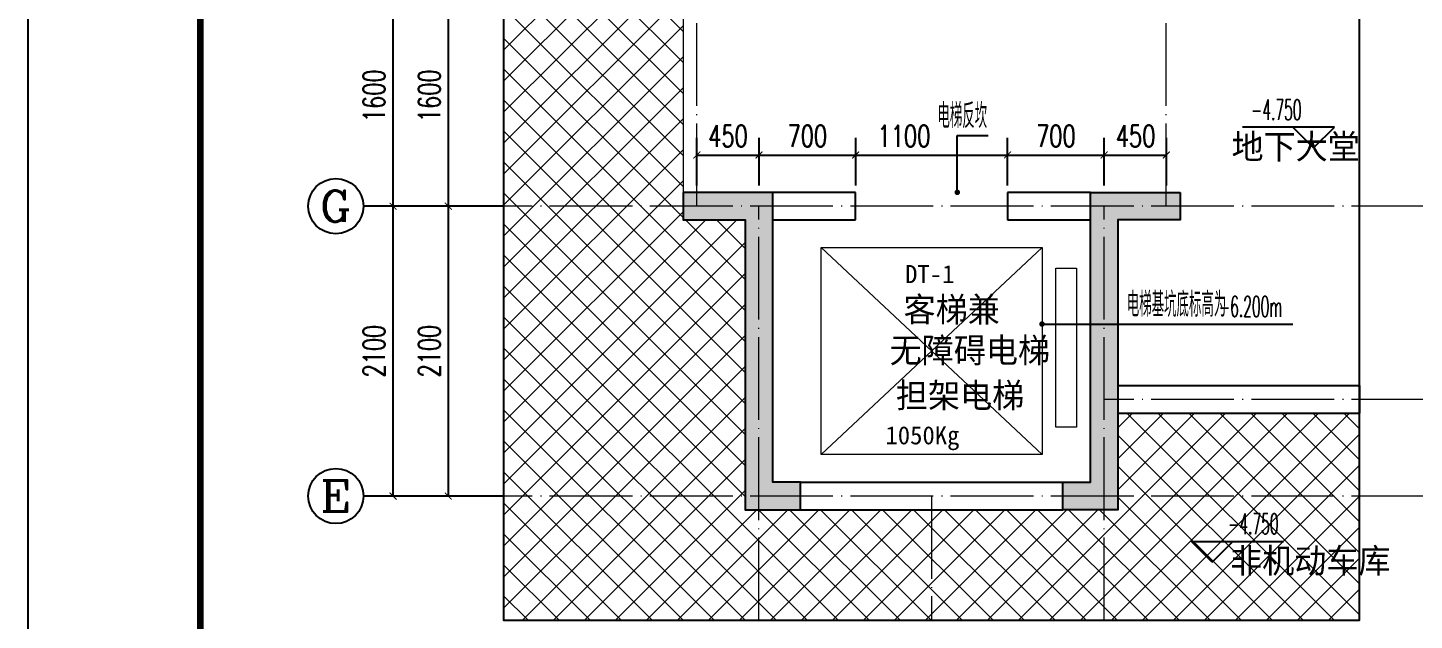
# Model space of a CAD drawing. Extents: x -1307975 to -76406, y -96289 to 379359.
# Drawn here: x -647075 to -637034, y 361824 to 366117 of the extents above; entities that cross this region are included whole.
import ezdxf
from ezdxf.enums import TextEntityAlignment as Align

# ---------------------------------------------------------------- set-up
doc = ezdxf.new("R2010")
doc.units = 0
doc.header["$LTSCALE"] = 1000
doc.linetypes.add('DOTE', pattern=[2.42, 2, -0.2, 0.02, -0.2])
doc.layers.get('0').update_dxf_attribs({"linetype": 'CONTINUOUS'})
doc.layers.get('DEFPOINTS').update_dxf_attribs({"linetype": 'CONTINUOUS'})
for name, color, linetype in [('-TK', 7, 'CONTINUOUS'), ('A-AXIS_TEXT', 7, 'CONTINUOUS'), ('AXIS', 3, 'CONTINUOUS'), ('DIM_ELEV', 3, 'CONTINUOUS'), ('DIM_LEAD', 3, 'CONTINUOUS'), ('DIM_SYMB', 3, 'CONTINUOUS'), ('PUB_DIM', 3, 'CONTINUOUS'), ('PUB_TEXT', 2, 'CONTINUOUS'), ('S-Q墙实线', 6, 'CONTINUOUS'), ('WALL', 5, 'CONTINUOUS'), ('尺寸标注', 86, 'CONTINUOUS'), ('底图$0$PUB_HATCH', 252, 'CONTINUOUS')]:
    doc.layers.add(name, color=color, linetype=linetype)
for name, color, linetype, lineweight in [('3.5方案汇报，与郭总、侯月琴确定户型_t8$0$STAIR', 2, 'CONTINUOUS', 18), ('AXIS_TEXT', 7, 'CONTINUOUS', 20), ('DOTE', 19, 'DOTE', 9), ('填充', 251, 'CONTINUOUS', 5)]:
    doc.layers.add(name, color=color, linetype=linetype, lineweight=lineweight)
doc.styles.add('_TCH_AXIS', font='COMPLEX', dxfattribs={"bigfont": 'GBCBIG'})
doc.styles.add('_TCH_DIM', font='SIMPLEX.shx', dxfattribs={"width": 0.7, "bigfont": 'GBCBIG.shx'})
doc.styles.add('_TCH_DIM_T3', font='SIMPLEX', dxfattribs={"width": 0.705882, "bigfont": 'GBCBIG'})
doc.styles.add('COMPLEX', font='COMPLEX')
doc.styles.add('黑体', font='simhei.ttf')
doc.dimstyles.new('_TCH_ARCH&&50', dxfattribs={"dimtxt": 157.5, "dimasz": 50, "dimexe": 125, "dimexo": 150, "dimgap": 58.75, "dimtad": 1, "dimdec": 0, "dimzin": 0, "dimdsep": 46, "dimtxsty": '_TCH_DIM_T3', "dimblk": 'ARCHTICK', "dimcen": 0.09, "dimclrt": 7, "dimazin": 0, "dimtfac": 1, "dimtdec": 0, "dimtix": 1, "dimtmove": 2, "dimatfit": 3, "dimldrblk": 'ARCHTICK', "dimfxl": 1, "dimtolj": 1, "dimtzin": 0, "dimarcsym": 0})

# ---------------------------------------------------------------- blocks, each defined once
blk = doc.blocks.new('A1')
blk.add_lwpolyline([(0, 59400), (0, 0), (84100, 0), (84100, 59400)], close=True)
at = {"const_width": 100}
blk.add_lwpolyline([(2500, 58400), (2500, 1000), (83100, 1000), (83100, 58400)], close=True, dxfattribs=at)
blk = doc.blocks.new('_AXISO')
blk.add_circle((0, 0), 0.5)
at = {"layer": 'A-AXIS_TEXT', "style": 'COMPLEX', "width": 1.041667}
blk.add_attdef('A', text='', height=0.56, dxfattribs=at).set_placement((-0.25, -0.28), (0.25, -0.28), align=Align.FIT)
blk = doc.blocks.new('_ArchTick')
at = {"color": 0, "linetype": 'ByBlock', "const_width": 0.15}
blk.add_lwpolyline([(-0.5, -0.5), (0.5, 0.5)], dxfattribs=at)
blk = doc.blocks.new('*D698')
at = {"layer": 'DEFPOINTS', "color": 0, "transparency": 16777216}
for p in [(-644029, 364824), (-643629, 364824), (-643629, 362724)]:
    blk.add_point(p, dxfattribs=at)
at = {"layer": '尺寸标注', "color": 0, "lineweight": -2, "transparency": 16777216}
for p, q in [((-643779, 364824), (-644154, 364824)), ((-644029, 362724), (-644029, 364824)), ((-643779, 362724), (-644154, 362724))]:
    blk.add_line(p, q, dxfattribs=at)
at = {"layer": '尺寸标注', "color": 0, "lineweight": -2, "transparency": 16777216, "xscale": 50, "yscale": 50, "zscale": 50}
for p, rotation in [((-644029, 364824), 90), ((-644029, 362724), 270)]:
    blk.add_blockref('_ArchTick', p, dxfattribs=dict(at, rotation=rotation))
at = {"layer": '尺寸标注', "color": 7, "transparency": 16777216, "insert": (-644167, 363774), "char_height": 157.5, "attachment_point": 5, "rotation": 90, "style": '_TCH_DIM_T3'}
blk.add_mtext('\\A1;2100', dxfattribs=at)
blk = doc.blocks.new('*D699')
at = {"layer": 'DEFPOINTS', "color": 0, "transparency": 16777216}
for p in [(-644029, 366425), (-643629, 366425), (-643629, 364824)]:
    blk.add_point(p, dxfattribs=at)
at = {"layer": '尺寸标注', "color": 0, "lineweight": -2, "transparency": 16777216}
for p, q in [((-643779, 366425), (-644154, 366425)), ((-644029, 364824), (-644029, 366425)), ((-643779, 364824), (-644154, 364824))]:
    blk.add_line(p, q, dxfattribs=at)
at = {"layer": '尺寸标注', "color": 0, "lineweight": -2, "transparency": 16777216, "xscale": 50, "yscale": 50, "zscale": 50}
for p, rotation in [((-644029, 366425), 90), ((-644029, 364824), 270)]:
    blk.add_blockref('_ArchTick', p, dxfattribs=dict(at, rotation=rotation))
at = {"layer": '尺寸标注', "color": 7, "transparency": 16777216, "insert": (-644167, 365624), "char_height": 157.5, "attachment_point": 5, "rotation": 90, "style": '_TCH_DIM_T3'}
blk.add_mtext('\\A1;1600', dxfattribs=at)
blk = doc.blocks.new('*D711')
at = {"layer": 'DEFPOINTS', "color": 0, "transparency": 16777216}
for p in [(-641779, 365195), (-642229, 364824), (-641779, 364824)]:
    blk.add_point(p, dxfattribs=at)
at = {"layer": 'PUB_DIM', "color": 0, "lineweight": -2, "transparency": 16777216}
for p, q in [((-642229, 364974), (-642229, 365320)), ((-641779, 364974), (-641779, 365320)), ((-642229, 365195), (-641779, 365195))]:
    blk.add_line(p, q, dxfattribs=at)
at = {"layer": 'PUB_DIM', "color": 0, "lineweight": -2, "transparency": 16777216, "xscale": 50, "yscale": 50, "zscale": 50, "rotation": 180}
blk.add_blockref('_ArchTick', (-642229, 365195), dxfattribs=at)
at = {"layer": 'PUB_DIM', "color": 0, "lineweight": -2, "transparency": 16777216, "xscale": 50, "yscale": 50, "zscale": 50}
blk.add_blockref('_ArchTick', (-641779, 365195), dxfattribs=at)
at = {"layer": 'PUB_DIM', "color": 7, "transparency": 16777216, "insert": (-642004, 365332), "char_height": 157.5, "attachment_point": 5, "style": '_TCH_DIM_T3'}
blk.add_mtext('\\A1;450', dxfattribs=at)
blk = doc.blocks.new('*D712')
at = {"layer": 'DEFPOINTS', "color": 0, "transparency": 16777216}
for p in [(-641079, 365195), (-641779, 364824), (-641079, 364824)]:
    blk.add_point(p, dxfattribs=at)
at = {"layer": 'PUB_DIM', "color": 0, "lineweight": -2, "transparency": 16777216}
for p, q in [((-641779, 364974), (-641779, 365320)), ((-641079, 364974), (-641079, 365320)), ((-641779, 365195), (-641079, 365195))]:
    blk.add_line(p, q, dxfattribs=at)
at = {"layer": 'PUB_DIM', "color": 0, "lineweight": -2, "transparency": 16777216, "xscale": 50, "yscale": 50, "zscale": 50, "rotation": 180}
blk.add_blockref('_ArchTick', (-641779, 365195), dxfattribs=at)
at = {"layer": 'PUB_DIM', "color": 0, "lineweight": -2, "transparency": 16777216, "xscale": 50, "yscale": 50, "zscale": 50}
blk.add_blockref('_ArchTick', (-641079, 365195), dxfattribs=at)
at = {"layer": 'PUB_DIM', "color": 7, "transparency": 16777216, "insert": (-641429, 365332), "char_height": 157.5, "attachment_point": 5, "style": '_TCH_DIM_T3'}
blk.add_mtext('\\A1;700', dxfattribs=at)
blk = doc.blocks.new('*D713')
at = {"layer": 'DEFPOINTS', "color": 0, "transparency": 16777216}
for p in [(-639979, 365195), (-641079, 364824), (-639979, 364824)]:
    blk.add_point(p, dxfattribs=at)
at = {"layer": 'PUB_DIM', "color": 0, "lineweight": -2, "transparency": 16777216}
for p, q in [((-641079, 364974), (-641079, 365320)), ((-639979, 364974), (-639979, 365320)), ((-641079, 365195), (-639979, 365195))]:
    blk.add_line(p, q, dxfattribs=at)
at = {"layer": 'PUB_DIM', "color": 0, "lineweight": -2, "transparency": 16777216, "xscale": 50, "yscale": 50, "zscale": 50, "rotation": 180}
blk.add_blockref('_ArchTick', (-641079, 365195), dxfattribs=at)
at = {"layer": 'PUB_DIM', "color": 0, "lineweight": -2, "transparency": 16777216, "xscale": 50, "yscale": 50, "zscale": 50}
blk.add_blockref('_ArchTick', (-639979, 365195), dxfattribs=at)
at = {"layer": 'PUB_DIM', "color": 7, "transparency": 16777216, "insert": (-640729, 365332), "char_height": 157.5, "attachment_point": 5, "style": '_TCH_DIM_T3'}
blk.add_mtext('\\A1;1100', dxfattribs=at)
blk = doc.blocks.new('*D714')
at = {"layer": 'DEFPOINTS', "color": 0, "transparency": 16777216}
for p in [(-639279, 365195), (-639979, 364824), (-639279, 364824)]:
    blk.add_point(p, dxfattribs=at)
at = {"layer": 'PUB_DIM', "color": 0, "lineweight": -2, "transparency": 16777216}
for p, q in [((-639979, 364974), (-639979, 365320)), ((-639279, 364974), (-639279, 365320)), ((-639979, 365195), (-639279, 365195))]:
    blk.add_line(p, q, dxfattribs=at)
at = {"layer": 'PUB_DIM', "color": 0, "lineweight": -2, "transparency": 16777216, "xscale": 50, "yscale": 50, "zscale": 50, "rotation": 180}
blk.add_blockref('_ArchTick', (-639979, 365195), dxfattribs=at)
at = {"layer": 'PUB_DIM', "color": 0, "lineweight": -2, "transparency": 16777216, "xscale": 50, "yscale": 50, "zscale": 50}
blk.add_blockref('_ArchTick', (-639279, 365195), dxfattribs=at)
at = {"layer": 'PUB_DIM', "color": 7, "transparency": 16777216, "insert": (-639629, 365332), "char_height": 157.5, "attachment_point": 5, "style": '_TCH_DIM_T3'}
blk.add_mtext('\\A1;700', dxfattribs=at)
blk = doc.blocks.new('*D715')
at = {"layer": 'DEFPOINTS', "color": 0, "transparency": 16777216}
for p in [(-638829, 365195), (-639279, 364824), (-638829, 364824)]:
    blk.add_point(p, dxfattribs=at)
at = {"layer": 'PUB_DIM', "color": 0, "lineweight": -2, "transparency": 16777216}
for p, q in [((-639279, 364974), (-639279, 365320)), ((-638829, 364974), (-638829, 365320)), ((-639279, 365195), (-638829, 365195))]:
    blk.add_line(p, q, dxfattribs=at)
at = {"layer": 'PUB_DIM', "color": 0, "lineweight": -2, "transparency": 16777216, "xscale": 50, "yscale": 50, "zscale": 50, "rotation": 180}
blk.add_blockref('_ArchTick', (-639279, 365195), dxfattribs=at)
at = {"layer": 'PUB_DIM', "color": 0, "lineweight": -2, "transparency": 16777216, "xscale": 50, "yscale": 50, "zscale": 50}
blk.add_blockref('_ArchTick', (-638829, 365195), dxfattribs=at)
at = {"layer": 'PUB_DIM', "color": 7, "transparency": 16777216, "insert": (-639052, 365332), "char_height": 157.5, "attachment_point": 5, "style": '_TCH_DIM_T3'}
blk.add_mtext('\\A1;450', dxfattribs=at)
blk = doc.blocks.new('*D736')
at = {"layer": 'DEFPOINTS', "color": 0, "transparency": 16777216}
for p in [(-644429, 364824), (-643629, 364824), (-643629, 362724)]:
    blk.add_point(p, dxfattribs=at)
at = {"layer": 'PUB_DIM', "color": 0, "lineweight": -2, "transparency": 16777216}
for p, q in [((-643779, 364824), (-644554, 364824)), ((-644429, 362724), (-644429, 364824)), ((-643779, 362724), (-644554, 362724))]:
    blk.add_line(p, q, dxfattribs=at)
at = {"layer": 'PUB_DIM', "color": 0, "lineweight": -2, "transparency": 16777216, "xscale": 50, "yscale": 50, "zscale": 50}
for p, rotation in [((-644429, 364824), 90), ((-644429, 362724), 270)]:
    blk.add_blockref('_ArchTick', p, dxfattribs=dict(at, rotation=rotation))
at = {"layer": 'PUB_DIM', "color": 7, "transparency": 16777216, "insert": (-644567, 363774), "char_height": 157.5, "attachment_point": 5, "rotation": 90, "style": '_TCH_DIM_T3'}
blk.add_mtext('\\A1;2100', dxfattribs=at)
blk = doc.blocks.new('*D737')
at = {"layer": 'DEFPOINTS', "color": 0, "transparency": 16777216}
for p in [(-644429, 366425), (-643629, 366425), (-643629, 364824)]:
    blk.add_point(p, dxfattribs=at)
at = {"layer": 'PUB_DIM', "color": 0, "lineweight": -2, "transparency": 16777216}
for p, q in [((-643779, 366425), (-644554, 366425)), ((-644429, 364824), (-644429, 366425)), ((-643779, 364824), (-644554, 364824))]:
    blk.add_line(p, q, dxfattribs=at)
at = {"layer": 'PUB_DIM', "color": 0, "lineweight": -2, "transparency": 16777216, "xscale": 50, "yscale": 50, "zscale": 50}
for p, rotation in [((-644429, 366425), 90), ((-644429, 364824), 270)]:
    blk.add_blockref('_ArchTick', p, dxfattribs=dict(at, rotation=rotation))
at = {"layer": 'PUB_DIM', "color": 7, "transparency": 16777216, "insert": (-644567, 365624), "char_height": 157.5, "attachment_point": 5, "rotation": 90, "style": '_TCH_DIM_T3'}
blk.add_mtext('\\A1;1600', dxfattribs=at)

msp = doc.modelspace()

# ---------------------------------------------------------------- hatches: boundary and pattern name
at = {"layer": '填充'}
h = msp.add_hatch(dxfattribs=at)
h.set_pattern_fill('ANSI37', color=196, scale=100, style=0)
h.set_pattern_definition([(45, (-738102.15, 261153.51), (-112.2532, 112.2532), []), (135, (-738102.15, 261153.51), (-112.2532, -112.2532), [])])
h.paths.add_polyline_path([(-642029.53, 368724.23), (-643629.33, 368724.24), (-643629.33, 361824.24), (-637429.33, 361824.24), (-637429.33, 363324.24), (-639179.53, 363324.24), (-639179.53, 362624.24), (-641879.53, 362624.24), (-641879.53, 364724.24), (-642329.53, 364724.24), (-642329.53, 366524.51), (-642029.53, 366524.51)])
h.paths.add_polyline_path([(-643629.33, 371024.24), (-642029.53, 371024.24), (-642029.52, 372524.24), (-639029.52, 372524.23), (-639029.52, 366524.48), (-637429.33, 366524.49), (-637429.33, 370024.24), (-631079.32, 370024.24), (-631079.32, 375324.24), (-643629.33, 375324.24)])
at = {"layer": '底图$0$PUB_HATCH'}
for points in [[(-642329.53, 364924.24), (-642329.53, 364724.24), (-641879.53, 364724.24), (-641879.53, 362624.24), (-641479.53, 362624.24), (-641479.53, 362824.24), (-641679.53, 362824.24), (-641679.53, 364924.24)], [(-638729.53, 364924.24), (-638729.53, 364724.24), (-639179.53, 364724.24), (-639179.53, 362624.24), (-639579.53, 362624.24), (-639579.53, 362824.24), (-639379.53, 362824.24), (-639379.53, 364924.24)]]:
    msp.add_hatch(color=256, dxfattribs=at).paths.add_polyline_path(points)

# ---------------------------------------------------------------- linework, layer by layer
at = {"layer": '3.5方案汇报，与郭总、侯月琴确定户型_t8$0$STAIR'}
for p, q in [((-639729.53, 364524.24), (-641329.53, 363024.24)), ((-641329.53, 364524.24), (-639729.53, 363024.24))]:
    msp.add_line(p, q, dxfattribs=at)
for points in [[(-641329.53, 363024.24), (-641329.53, 364524.24), (-639729.53, 364524.24), (-639729.53, 363024.24)], [(-639629.53, 363224.24), (-639629.53, 364374.24), (-639479.53, 364374.24), (-639479.53, 363224.24)]]:
    msp.add_lwpolyline(points, close=True, dxfattribs=at)
at = {"layer": 'AXIS'}
for p, q in [((-643629.33, 364824.24), (-644643.94, 364824.24)), ((-643629.33, 362724.24), (-644643.94, 362724.24))]:
    msp.add_line(p, q, dxfattribs=at)
at = {"layer": 'DIM_ELEV'}
for p, q in [((-637612.47, 365396.1), (-638277.39, 365396.1)), ((-637762.47, 365246.1), (-637912.47, 365396.1)), ((-637762.47, 365246.1), (-637612.47, 365396.1)), ((-638496.67, 362246.1), (-638646.67, 362396.1)), ((-638646.67, 362396.1), (-637981.75, 362396.1)), ((-638496.67, 362246.1), (-638346.67, 362396.1))]:
    msp.add_line(p, q, dxfattribs=at)
at = {"layer": 'DIM_LEAD'}
for p, q in [((-640343.37, 364924.32), (-640343.37, 365336.92)), ((-640343.37, 365336.92), (-640120.46, 365336.92)), ((-639729.52, 363970.2), (-639427.44, 363970.2)), ((-639427.44, 363970.2), (-637913.16, 363970.2))]:
    msp.add_line(p, q, dxfattribs=at)
at = {"layer": 'DIM_LEAD', "const_width": 20}
for points in [[(-640343.37, 364914.32, 1), (-640343.37, 364934.32, 1)], [(-639739.52, 363970.2, 1), (-639719.52, 363970.2, 1)]]:
    msp.add_lwpolyline(points, format="xyb", close=True, dxfattribs=at)
at = {"layer": 'DIM_SYMB'}
msp.add_lwpolyline([(-643629.33, 375324.24), (-643629.33, 370024.24), (-643629.33, 370024.24), (-643629.33, 361824.24), (-637429.33, 361824.24), (-637429.33, 370024.24), (-631079.32, 370024.24), (-631079.32, 375324.24)], close=True, dxfattribs=at)
at = {"layer": 'DOTE', "linetype": 'DOTE', "ltscale": 0.3}
for p, q in [((-642229.33, 364824.24), (-642229.33, 366424.24)), ((-638829.33, 364824.24), (-638829.33, 366424.24)), ((-631079.32, 364824.24), (-643629.33, 364824.24)), ((-641779.33, 361824.24), (-641779.33, 364824.24)), ((-639279.33, 361824.24), (-639279.33, 364824.24)), ((-631079.32, 363424.24), (-639280.1, 363424.24)), ((-631079.32, 362724.24), (-643629.33, 362724.24)), ((-640529.33, 362724.24), (-640529.33, 361824.24))]:
    msp.add_line(p, q, dxfattribs=at)
at = {"layer": 'S-Q墙实线', "color": 6}
for points in [[(-642329.53, 364924.24), (-642329.53, 364724.24), (-641879.53, 364724.24), (-641879.53, 362624.24), (-641479.53, 362624.24), (-641479.53, 362824.24), (-641679.53, 362824.24), (-641679.53, 364924.24)], [(-638729.53, 364924.24), (-638729.53, 364724.24), (-639179.53, 364724.24), (-639179.53, 362624.24), (-639579.53, 362624.24), (-639579.53, 362824.24), (-639379.53, 362824.24), (-639379.53, 364924.24)]]:
    msp.add_lwpolyline(points, close=True, dxfattribs=at)
at = {"layer": 'WALL'}
for p, q in [((-641079.53, 364924.24), (-641679.53, 364924.24)), ((-641079.53, 364724.24), (-641079.53, 364924.24)), ((-639379.53, 364924.24), (-639979.53, 364924.24)), ((-639979.53, 364924.24), (-639979.53, 364724.24)), ((-641679.53, 364724.24), (-641079.53, 364724.24)), ((-639979.53, 364724.24), (-639379.53, 364724.24)), ((-639179.53, 363524.24), (-637430.3, 363524.24)), ((-637430.3, 363524.24), (-637430.3, 363324.24)), ((-639179.53, 363324.24), (-637430.3, 363324.24)), ((-641479.53, 362824.24), (-639579.53, 362824.24)), ((-641479.53, 362624.24), (-639579.53, 362624.24))]:
    msp.add_line(p, q, dxfattribs=at)
at = {"layer": '填充', "color": 196}
msp.add_lwpolyline([(-642029.52, 372524.24), (-642029.53, 371124.24), (-643629.33, 371124.24), (-643629.33, 368724.24), (-642029.53, 368724.23), (-642029.53, 366524.51), (-642329.53, 366524.51), (-642329.53, 364724.24), (-641879.53, 364724.24), (-641879.53, 362624.24), (-639179.53, 362624.24), (-639179.53, 363324.24), (-637429.33, 363324.24), (-637429.33, 366524.51), (-639029.52, 366524.48), (-639029.52, 372524.23)], close=True, dxfattribs=at)

# ---------------------------------------------------------------- block references
at = {"layer": '-TK', "xscale": 0.5, "yscale": 0.5, "zscale": 0.5}
msp.add_blockref('A1', (-647075.13, 348300.18), dxfattribs=at)
at = {"layer": 'AXIS'}
ref = msp.add_blockref('_AXISO', (-644843.94, 364824.24), dxfattribs=dict(at, xscale=400, yscale=400, zscale=400))
ref.add_attrib('A', 'G', dxfattribs={"layer": 'AXIS_TEXT', "height": 226.27, "style": '_TCH_AXIS', "width": 1.166667}).set_placement((-644957.08, 364711.11), (-644730.8, 364711.11), align=Align.FIT)
ref = msp.add_blockref('_AXISO', (-644843.94, 362724.24), dxfattribs=dict(at, xscale=400, yscale=400, zscale=400))
ref.add_attrib('A', 'E', dxfattribs={"layer": 'AXIS_TEXT', "height": 226.27, "style": '_TCH_AXIS', "width": 1.3125}).set_placement((-644957.08, 362611.11), (-644730.8, 362611.11), align=Align.FIT)

# ---------------------------------------------------------------- texts
at = {"layer": 'PUB_TEXT', "style": '_TCH_DIM'}
for s, height, width, p in [('电梯反坎', 178.723, 0.7, (-640487.03, 365389.42)), ('-4.750', 148.75, 0.494118, (-638215.39, 365448.6)), ('电梯基坑底标高为', 178.723, 0.7, (-639115.89, 364022.7)), ('-6.200m', 148.75, 0.494118, (-638448.66, 364022.7)), ('-4.750', 148.75, 0.494118, (-638381.75, 362448.6))]:
    msp.add_text(s, height=height, dxfattribs=dict(at, width=width)).set_placement(p)
at = {"layer": 'PUB_TEXT', "color": 7}
for s, p in [('地下大堂', (-638357.04, 365166.45)), ('客梯兼', (-640732.19, 363986.32)), ('无障碍电梯', (-640832.97, 363690.55)), ('担架电梯', (-640787.67, 363363.82)), ('非机动车库', (-638367.52, 362166.45))]:
    msp.add_text(s, height=178.723, dxfattribs=at).set_placement(p)
at = {"layer": 'PUB_TEXT', "color": 246, "style": '黑体'}
for s, p in [('DT-1', (-640721.09, 364266.49)), ('1050Kg', (-640863.65, 363098.82))]:
    msp.add_text(s, height=131.435, dxfattribs=at).set_placement(p)

# ---------------------------------------------------------------- dimensions: what is measured, and where the dimension line sits
at = {"layer": 'PUB_DIM'}
for p1, p2, distance, picture, middle in [((-643629.33, 364824.24), (-643629.33, 366424.51), 800, '*D737', (-644566.83, 365624.38)), ((-642229.33, 364824.24), (-641779.33, 364824.24), 370.69, '*D711', (-642004.33, 365332.43)), ((-641779.33, 364824.24), (-641079.33, 364824.24), 370.69, '*D712', (-641429.33, 365332.43)), ((-639979.33, 364824.24), (-639279.33, 364824.24), 370.69, '*D714', (-639629.33, 365332.43)), ((-643629.33, 362724.24), (-643629.33, 364824.24), 800, '*D736', (-644566.83, 363774.24))]:
    dim = msp.add_aligned_dim(p1=p1, p2=p2, distance=distance, dimstyle='_TCH_ARCH&&50', dxfattribs=at)
    dim.commit()
    dim.dimension.update_dxf_attribs({"geometry": picture, "text_midpoint": middle})
for base, p1, p2, picture, middle in [((-639979.33, 365194.93), (-641079.33, 364824.24), (-639979.33, 364824.24), '*D713', (-640729.33, 365332.43)), ((-638829.33, 365194.93), (-639279.33, 364824.24), (-638829.33, 364824.24), '*D715', (-639052.33, 365332.43))]:
    dim = msp.add_linear_dim(base=base, p1=p1, p2=p2, angle=0, dimstyle='_TCH_ARCH&&50', dxfattribs=at)
    dim.commit()
    dim.dimension.update_dxf_attribs({"geometry": picture, "text_midpoint": middle, "dimtype": 161})
at = {"layer": '尺寸标注', "color": 106}
for p1, p2, picture, middle in [((-643629.33, 364824.24), (-643629.33, 366424.51), '*D699', (-644166.83, 365624.38)), ((-643629.33, 362724.24), (-643629.33, 364824.24), '*D698', (-644166.83, 363774.24))]:
    dim = msp.add_aligned_dim(p1=p1, p2=p2, distance=400, dimstyle='_TCH_ARCH&&50', dxfattribs=at)
    dim.commit()
    dim.dimension.update_dxf_attribs({"geometry": picture, "text_midpoint": middle})

doc.saveas('drawing.dxf')
